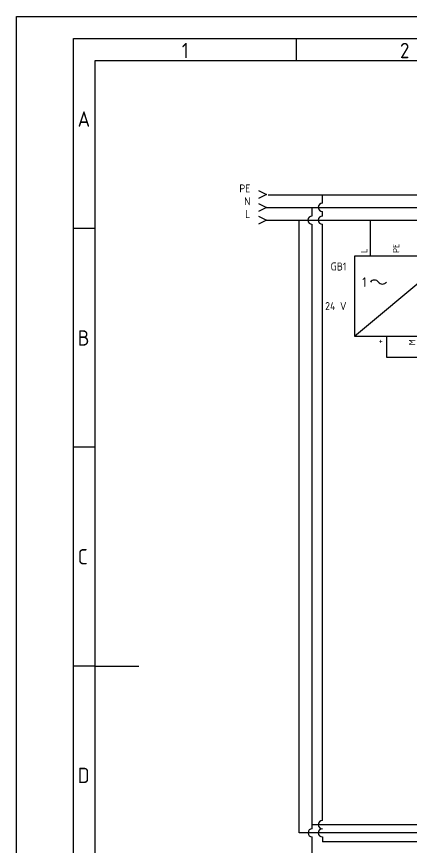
# Model space of a CAD drawing. Header units: inches. Extents: x 1238 to 1812, y 541 to 947.
# Drawn here: x 1238.2 to 1361.6, y 687.1 to 946.5 of the extents above; entities that cross this region are included whole.
import ezdxf
from ezdxf.enums import TextEntityAlignment as Align

# ---------------------------------------------------------------- set-up
doc = ezdxf.new("R2010")
doc.units = ezdxf.units.IN
doc.header["$MEASUREMENT"] = 0
for name, color, linetype in [('035', 5, 'Continuous'), ('07', 7, 'Continuous'), ('DESC', 150, 'Continuous'), ('RED_2.5mm^2', 1, 'Continuous'), ('SYMS', 7, 'Continuous'), ('TAGS', 150, 'Continuous'), ('TERMS', 123, 'Continuous')]:
    doc.layers.add(name, color=color, linetype=linetype)
doc.styles.add('ISO Proportional', font='isocp.shx')
doc.styles.add('WD_IEC', font='isocp2.shx', dxfattribs={"width": 0.9, "height": 4})

# ---------------------------------------------------------------- blocks, each defined once
blk = doc.blocks.new('HA1X3Y')
blk.add_lwpolyline([(-2.5, 1.25), (0, 0), (-2.5, -1.25)])
at = {"style": 'WD_IEC'}
blk.add_attdef('DESC1', text='', height=2.5, dxfattribs=at).set_placement((-5, 0.675), align=Align.RIGHT)
at = {"style": 'WD_IEC', "flags": 1}
blk.add_attdef('X1TERM01', (0, 0), '', height=0.32, dxfattribs=at)
at = {"style": 'WD_IEC'}
blk.add_attdef('DESC2', text='', height=2.5, dxfattribs=at).set_placement((-5, -0.675), align=Align.TOP_RIGHT)
blk = doc.blocks.new('VPW1_1PH')
for p, q in [((-5, -25), (25, 0)), ((16.25, -17.5), (21.25, -17.5)), ((16.25, -18.75), (18.125, -18.75)), ((21.25, -18.75), (19.375, -18.75))]:
    blk.add_line(p, q)
blk.add_lwpolyline([(-5, 0), (-5, -25), (25, -25), (25, 0)], close=True)
for centre, start, end in [((1.25, -9.0625), 36.869898, 143.130102), ((3.75, -7.1875), 216.869898, 323.130102)]:
    blk.add_arc(centre, 1.5625, start, end)
at = {"style": 'WD_IEC'}
blk.add_text('1', height=3, dxfattribs=at).set_placement((-1.25, -8.125), align=Align.MIDDLE_RIGHT)
for tag, p in [('TERM01', (-1, 1)), ('TERM02', (9, 1)), ('TERM03', (19, 1))]:
    blk.add_attdef(tag, p, '', height=2, rotation=90, dxfattribs=at)
for tag, p in [('INST', (-7.5, 2.5)), ('LOC', (-7.5, -1)), ('TAG1', (-7.5, -4.5)), ('RATING1', (-7.5, -9)), ('XREF', (-7.5, -13)), ('DESC1', (-7.5, -16.85)), ('DESC2', (-7.5, -20.35)), ('DESC3', (-7.5, -23.85))]:
    blk.add_attdef(tag, text='', height=2.5, dxfattribs=at).set_placement(p, align=Align.RIGHT)
at = {"style": 'WD_IEC', "flags": 1}
for tag, p, height in [('X2TERM01', (0, 0), 0.32), ('X2TERM02', (10, 0), 0.32), ('X2TERM03', (20, 0), 0.32), ('MFG', (27.75, -1), 1.5), ('CAT', (27.75, -3.5), 1.5), ('ASSYCODE', (26, -21.5), 1), ('FAMILY', (26, -23), 1), ('X8TERM04', (5, -25), 0.32), ('X8TERM05', (15, -25), 0.32), ('CATDESC', (26, -24.5), 1)]:
    blk.add_attdef(tag, p, '', height=height, dxfattribs=at)
at = {"style": 'WD_IEC'}
for tag, p in [('TERM04', (4, -26)), ('TERM05', (14, -26))]:
    blk.add_attdef(tag, text='', height=2, rotation=90, dxfattribs=at).set_placement(p, align=Align.RIGHT)
blk = doc.blocks.new('IEC_border_a3')
at = {"layer": '035'}
for p, q in [((64, 292), (64, 287)), ((17.97, 248.58), (12.98, 248.58)), ((17.98, 198.54), (13, 198.54)), ((17.98, 148.54), (13, 148.54))]:
    blk.add_line(p, q, dxfattribs=at)
for points in [[(0, 297), (420, 297), (420, 0), (0, 0)], [(18, 287), (410, 287), (410, 10), (18, 10)]]:
    blk.add_lwpolyline(points, close=True, dxfattribs=at)
at = {"layer": '07'}
blk.add_line((18, 148.5), (28, 148.5), dxfattribs=at)
blk.add_lwpolyline([(13, 292), (415, 292), (415, 5), (13, 5)], close=True, dxfattribs=at)
at = {"layer": '035', "style": 'ISO Proportional'}
for s, p in [('1', (37.81, 287.5)), ('2', (87.73, 287.5)), ('A', (13.98, 271.83)), ('B', (14, 221.79)), ('C', (14, 171.79)), ('D', (14, 121.79))]:
    blk.add_text(s, height=3.5, dxfattribs=at).set_placement(p)

msp = doc.modelspace()

# ---------------------------------------------------------------- linework, layer by layer
at = {"layer": 'RED_2.5mm^2'}
for p, q in [((1316.23, 886.93), (1710.96, 886.93)), ((1330.52, 884.2), (1330.52, 886.93)), ((1316.23, 882.93), (1710.96, 882.93)), ((1326.5, 691.61), (1326.5, 882.93)), ((1348.76, 871.72), (1348.76, 882.93)), ((1330.52, 694.16), (1330.52, 881.66)), ((1353.76, 846.72), (1353.76, 840.17)), ((1353.76, 840.17), (1376.23, 840.17)), ((1330.52, 692.88), (1330.52, 694.16)), ((1380.31, 694.16), (1330.52, 694.16)), ((1492.07, 691.61), (1326.5, 691.61)), ((1330.52, 645.02), (1330.52, 690.34))]:
    msp.add_line(p, q, dxfattribs=at)
for centre in [(1330.47, 882.93), (1330.52, 691.61)]:
    msp.add_arc(centre, 1.27, 90, 270, dxfattribs=at)
at = {"layer": 'TAGS'}
for p, q in [((1316.81, 890.9), (1710.96, 890.9)), ((1333.73, 888.2), (1333.73, 890.93)), ((1333.73, 884.2), (1333.73, 885.66)), ((1333.73, 695.42), (1333.73, 881.66)), ((1333.73, 690.34), (1333.73, 688.78)), ((1385.39, 688.78), (1333.73, 688.78))]:
    msp.add_line(p, q, dxfattribs=at)
for centre in [(1333.73, 886.93), (1333.73, 882.93), (1333.73, 694.15), (1333.73, 691.61)]:
    msp.add_arc(centre, 1.27, 90, 270, dxfattribs=at)

# ---------------------------------------------------------------- block references
at = {"xscale": 1.366054111090824, "yscale": 1.366054111090824, "zscale": 1.366054111090824}
msp.add_blockref('IEC_border_a3', (1238.15, 540.79), dxfattribs=at)
at = {"layer": 'SYMS'}
ref = msp.add_blockref('HA1X3Y', (1316.23, 890.93), dxfattribs=at)
ref.add_attrib('DESC1', 'PE', dxfattribs={"layer": 'DESC', "height": 2.5, "style": 'WD_IEC'}).set_placement((1311.23, 891.6), align=Align.RIGHT)
ref = msp.add_blockref('HA1X3Y', (1316.23, 886.93), dxfattribs=at)
ref.add_attrib('DESC1', 'N', dxfattribs={"layer": 'DESC', "height": 2.5, "style": 'WD_IEC'}).set_placement((1311.23, 887.6), align=Align.RIGHT)
ref = msp.add_blockref('HA1X3Y', (1316.23, 882.93), dxfattribs=at)
ref.add_attrib('DESC1', 'L', dxfattribs={"layer": 'DESC', "height": 2.5, "style": 'WD_IEC'}).set_placement((1311.23, 883.6), align=Align.RIGHT)
ref = msp.add_blockref('VPW1_1PH', (1348.76, 871.72), dxfattribs=at)
ref.add_attrib('TERM05', 'M', dxfattribs={"layer": 'TERMS', "height": 2, "rotation": 90, "style": 'WD_IEC'}).set_placement((1362.76, 845.72), align=Align.RIGHT)
ref.add_attrib('TERM04', '+', dxfattribs={"layer": 'TERMS', "height": 2, "rotation": 90, "style": 'WD_IEC'}).set_placement((1352.76, 845.72), align=Align.RIGHT)
ref.add_attrib('TERM03', 'N', (1367.76, 872.72), dxfattribs={"layer": 'TERMS', "height": 2, "rotation": 90, "style": 'WD_IEC'})
ref.add_attrib('TERM02', 'PE', (1357.76, 872.72), dxfattribs={"layer": 'TERMS', "height": 2, "rotation": 90, "style": 'WD_IEC'})
ref.add_attrib('TERM01', 'L', (1347.76, 872.72), dxfattribs={"layer": 'TERMS', "height": 2, "rotation": 90, "style": 'WD_IEC'})
ref.add_attrib('DESC1', '24 V', dxfattribs={"layer": 'DESC', "height": 2.5, "style": 'WD_IEC'}).set_placement((1341.26, 854.87), align=Align.RIGHT)
ref.add_attrib('TAG1', 'GB1', dxfattribs={"layer": 'TAGS', "height": 2.5, "style": 'WD_IEC'}).set_placement((1341.26, 867.22), align=Align.RIGHT)

doc.saveas('drawing.dxf')
